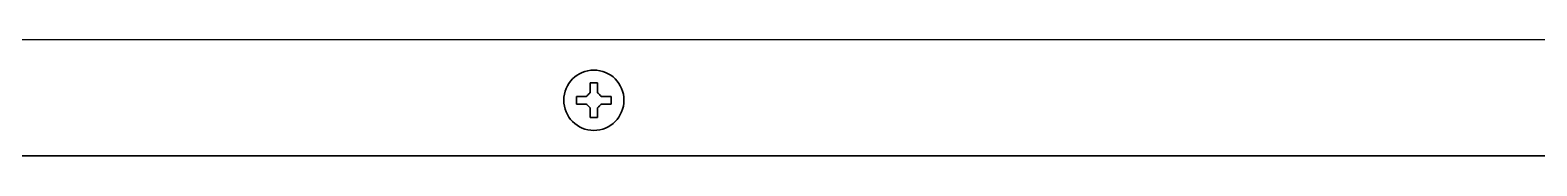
# Model space of a CAD drawing. Header units: millimetres. Extents: x 13025 to 18152, y 3757 to 7714.
# Drawn here: x 13225.6 to 13425.7, y 6528.3 to 6543.7 of the extents above; entities that cross this region are included whole.
import ezdxf

# ---------------------------------------------------------------- set-up
doc = ezdxf.new("R2010")
doc.units = ezdxf.units.MM
doc.header["$LTSCALE"] = 346.5
doc.layers.add('1', color=7, linetype='CONTINUOUS', true_color=0xffffff)
doc.layers.add('GEOM', color=7, linetype='CONTINUOUS')

msp = doc.modelspace()

# ---------------------------------------------------------------- linework, layer by layer
at = {"layer": '1', "color": 7, "linetype": 'Continuous', "lineweight": 35}
for p, q in [((13298.16, 6535.7), (13298.16, 6536.2)), ((13302.76, 6536.2), (13302.76, 6535.7)), ((13298.16, 6535.2), (13298.16, 6535.7)), ((13302.76, 6535.7), (13302.76, 6535.2)), ((13042.62, 6528.3), (13808.31, 6528.3))]:
    msp.add_line(p, q, dxfattribs=at)
msp.add_circle((13300.46, 6535.7), 4, dxfattribs=at)
for points, knots in [([(13298.16, 6536.2), (13298.36, 6536.2), (13298.57, 6536.2), (13298.9, 6536.2), (13299.01, 6536.2), (13299.23, 6536.2), (13299.35, 6536.2), (13299.46, 6536.2)], [0, 0, 0, 0, 0.5, 0.5, 0.75, 0.75, 1, 1, 1, 1]), ([(13299.96, 6536.7), (13299.96, 6536.81), (13299.96, 6536.93), (13299.96, 6537.15), (13299.96, 6537.26), (13299.96, 6537.48), (13299.96, 6537.58), (13299.96, 6537.74), (13299.96, 6537.79), (13299.96, 6537.9), (13299.96, 6537.95), (13299.96, 6538)], [0, 0, 0, 0, 0.25, 0.25, 0.5, 0.5, 0.75, 0.75, 0.875, 0.875, 1, 1, 1, 1]), ([(13300.96, 6538), (13300.96, 6537.79), (13300.96, 6537.58), (13300.96, 6537.26), (13300.96, 6537.15), (13300.96, 6536.93), (13300.96, 6536.81), (13300.96, 6536.7)], [0, 0, 0, 0, 0.5, 0.5, 0.75, 0.75, 1, 1, 1, 1]), ([(13301.46, 6536.2), (13301.58, 6536.2), (13301.69, 6536.2), (13301.91, 6536.2), (13302.02, 6536.2), (13302.24, 6536.2), (13302.35, 6536.2), (13302.51, 6536.2), (13302.56, 6536.2), (13302.66, 6536.2), (13302.71, 6536.2), (13302.76, 6536.2)], [0, 0, 0, 0, 0.25, 0.25, 0.5, 0.5, 0.75, 0.75, 0.875, 0.875, 1, 1, 1, 1]), ([(13299.46, 6535.2), (13299.35, 6535.2), (13299.23, 6535.2), (13299.01, 6535.2), (13298.9, 6535.2), (13298.68, 6535.2), (13298.58, 6535.2), (13298.42, 6535.2), (13298.37, 6535.2), (13298.26, 6535.2), (13298.21, 6535.2), (13298.16, 6535.2)], [0, 0, 0, 0, 0.25, 0.25, 0.5, 0.5, 0.75, 0.75, 0.875, 0.875, 1, 1, 1, 1]), ([(13299.96, 6533.4), (13299.96, 6533.6), (13299.96, 6533.81), (13299.96, 6534.13), (13299.96, 6534.25), (13299.96, 6534.47), (13299.96, 6534.58), (13299.96, 6534.7)], [0, 0, 0, 0, 0.5, 0.5, 0.75, 0.75, 1, 1, 1, 1]), ([(13300.96, 6534.7), (13300.96, 6534.58), (13300.96, 6534.47), (13300.96, 6534.25), (13300.96, 6534.14), (13300.96, 6533.92), (13300.96, 6533.81), (13300.96, 6533.65), (13300.96, 6533.6), (13300.96, 6533.5), (13300.96, 6533.45), (13300.96, 6533.4)], [0, 0, 0, 0, 0.25, 0.25, 0.5, 0.5, 0.75, 0.75, 0.875, 0.875, 1, 1, 1, 1]), ([(13302.76, 6535.2), (13302.56, 6535.2), (13302.35, 6535.2), (13302.02, 6535.2), (13301.91, 6535.2), (13301.69, 6535.2), (13301.58, 6535.2), (13301.46, 6535.2)], [0, 0, 0, 0, 0.5, 0.5, 0.75, 0.75, 1, 1, 1, 1])]:
    msp.add_open_spline(points, degree=3, knots=knots, dxfattribs=at)
for points in [[(13299.46, 6536.2), (13299.5, 6536.24), (13299.59, 6536.32), (13299.72, 6536.45), (13299.84, 6536.58), (13299.92, 6536.66), (13299.96, 6536.7)], [(13299.96, 6538), (13300.13, 6538), (13300.46, 6538), (13300.8, 6538), (13300.96, 6538)], [(13300.96, 6536.7), (13301, 6536.66), (13301.08, 6536.58), (13301.21, 6536.45), (13301.34, 6536.32), (13301.42, 6536.24), (13301.46, 6536.2)], [(13299.96, 6534.7), (13299.92, 6534.74), (13299.84, 6534.82), (13299.71, 6534.95), (13299.59, 6535.07), (13299.5, 6535.16), (13299.46, 6535.2)], [(13301.46, 6535.2), (13301.42, 6535.16), (13301.34, 6535.07), (13301.21, 6534.94), (13301.08, 6534.82), (13301, 6534.74), (13300.96, 6534.7)], [(13300.96, 6533.4), (13300.8, 6533.4), (13300.46, 6533.4), (13300.13, 6533.4), (13299.96, 6533.4)]]:
    msp.add_open_spline(points, degree=3, dxfattribs=at)
at = {"layer": 'GEOM', "color": 7, "linetype": 'Continuous'}
msp.add_line((13824.56, 6543.7), (13026.36, 6543.7), dxfattribs=at)

doc.saveas('drawing.dxf')
